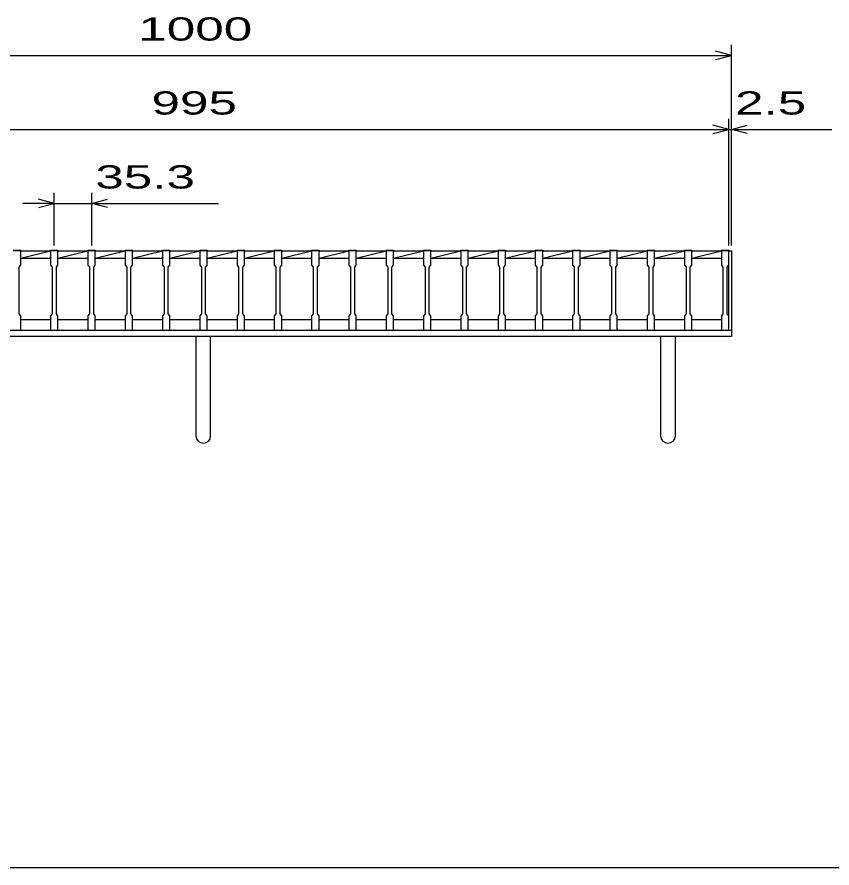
# Model space of a CAD drawing. Units: millimetres, scale not verified. Extents: x -1820 to 1731, y -1282 to 1054.
# Drawn here: x -1098 to -326, y -1146 to -341 of the extents above; entities that cross this region are included whole.
import ezdxf
from ezdxf.enums import TextEntityAlignment as Align

# ---------------------------------------------------------------- set-up
doc = ezdxf.new("R2010")
doc.units = ezdxf.units.MM
doc.header["$LTSCALE"] = 10
for name, color, linetype, lineweight in [('0_2', 150, 'Continuous', 25), ('16', 3, 'Continuous', 25), ('19', 6, 'Continuous', 25), ('22', 4, 'Continuous', 25)]:
    doc.layers.add(name, color=color, linetype=linetype, lineweight=lineweight)
doc.styles.add('ベクトル', font='')
doc.styles.get('ベクトル').set_extended_font_data('ベクトル')

msp = doc.modelspace()

# ---------------------------------------------------------------- linework, layer by layer
at = {"layer": '0_2'}
msp.add_line((1731, -1146.5), (-1729, -1146.5), dxfattribs=at)
at = {"layer": '16'}
for p, q in [((-1101.3, -561.8), (-1094.3, -561.8)), ((-1094.3, -562.5), (-1101.3, -562.5)), ((-1094.3, -561.8), (-1094.3, -562.5)), ((-1094.3, -576), (-1094.3, -562.5)), ((-1094.3, -562.5), (-1066, -562.5)), ((-1094.3, -569.5), (-1066, -562.5)), ((-1066, -562.5), (-1066, -561.8)), ((-1066, -561.8), (-1059, -561.8)), ((-1066, -562.5), (-1066, -576)), ((-1059, -562.5), (-1066, -562.5)), ((-1059, -561.8), (-1059, -562.5)), ((-1059, -576), (-1059, -562.5)), ((-1059, -562.5), (-1030.7, -562.5)), ((-1059, -569.5), (-1030.7, -562.5)), ((-1030.7, -562.5), (-1030.7, -561.8)), ((-1030.7, -561.8), (-1023.7, -561.8)), ((-1030.7, -562.5), (-1030.7, -576)), ((-1023.7, -562.5), (-1030.7, -562.5)), ((-1023.7, -561.8), (-1023.7, -562.5)), ((-1023.7, -576), (-1023.7, -562.5)), ((-1023.7, -562.5), (-995.4, -562.5)), ((-1023.7, -569.5), (-995.4, -562.5)), ((-995.4, -562.5), (-995.4, -561.8)), ((-995.4, -561.8), (-988.4, -561.8)), ((-995.4, -562.5), (-995.4, -576)), ((-988.4, -562.5), (-995.4, -562.5)), ((-988.4, -561.8), (-988.4, -562.5)), ((-988.4, -576), (-988.4, -562.5)), ((-988.4, -562.5), (-960.1, -562.5)), ((-988.4, -569.5), (-960.1, -562.5)), ((-960.1, -562.5), (-960.1, -561.8)), ((-960.1, -561.8), (-953.1, -561.8)), ((-960.1, -562.5), (-960.1, -576)), ((-953.1, -562.5), (-960.1, -562.5)), ((-953.1, -561.8), (-953.1, -562.5)), ((-953.1, -576), (-953.1, -562.5)), ((-953.1, -562.5), (-924.8, -562.5)), ((-953.1, -569.5), (-924.8, -562.5)), ((-924.8, -562.5), (-924.8, -561.8)), ((-924.8, -561.8), (-917.8, -561.8)), ((-924.8, -562.5), (-924.8, -576)), ((-917.8, -562.5), (-924.8, -562.5)), ((-917.8, -561.8), (-917.8, -562.5)), ((-917.8, -576), (-917.8, -562.5)), ((-917.8, -562.5), (-889.5, -562.5)), ((-917.8, -569.5), (-889.5, -562.5)), ((-889.5, -562.5), (-889.5, -561.8)), ((-889.5, -561.8), (-882.5, -561.8)), ((-889.5, -562.5), (-889.5, -576)), ((-882.5, -562.5), (-889.5, -562.5)), ((-882.5, -561.8), (-882.5, -562.5)), ((-882.5, -576), (-882.5, -562.5)), ((-882.5, -562.5), (-854.2, -562.5)), ((-882.5, -569.5), (-854.2, -562.5)), ((-854.2, -562.5), (-854.2, -561.8)), ((-854.2, -561.8), (-847.2, -561.8)), ((-854.2, -562.5), (-854.2, -576)), ((-847.2, -562.5), (-854.2, -562.5)), ((-847.2, -561.8), (-847.2, -562.5)), ((-847.2, -576), (-847.2, -562.5)), ((-847.2, -562.5), (-818.9, -562.5)), ((-847.2, -569.5), (-818.9, -562.5)), ((-818.9, -562.5), (-818.9, -561.8)), ((-818.9, -561.8), (-811.9, -561.8)), ((-818.9, -562.5), (-818.9, -576)), ((-811.9, -562.5), (-818.9, -562.5)), ((-811.9, -561.8), (-811.9, -562.5)), ((-811.9, -576), (-811.9, -562.5)), ((-811.9, -562.5), (-783.6, -562.5)), ((-811.9, -569.5), (-783.6, -562.5)), ((-783.6, -562.5), (-783.6, -561.8)), ((-783.6, -561.8), (-776.6, -561.8)), ((-783.6, -562.5), (-783.6, -576)), ((-776.6, -562.5), (-783.6, -562.5)), ((-776.6, -561.8), (-776.6, -562.5)), ((-776.6, -576), (-776.6, -562.5)), ((-776.6, -562.5), (-748.3, -562.5)), ((-776.6, -569.5), (-748.3, -562.5)), ((-748.3, -562.5), (-748.3, -561.8)), ((-748.3, -561.8), (-741.3, -561.8)), ((-748.3, -562.5), (-748.3, -576)), ((-741.3, -562.5), (-748.3, -562.5)), ((-741.3, -561.8), (-741.3, -562.5)), ((-741.3, -576), (-741.3, -562.5)), ((-741.3, -562.5), (-713, -562.5)), ((-741.3, -569.5), (-713, -562.5)), ((-713, -562.5), (-713, -561.8)), ((-713, -561.8), (-706, -561.8)), ((-713, -562.5), (-713, -576)), ((-706, -562.5), (-713, -562.5)), ((-706, -561.8), (-706, -562.5)), ((-706, -576), (-706, -562.5)), ((-706, -562.5), (-677.7, -562.5)), ((-706, -569.5), (-677.7, -562.5)), ((-677.7, -562.5), (-677.7, -561.8)), ((-677.7, -561.8), (-670.7, -561.8)), ((-677.7, -562.5), (-677.7, -576)), ((-670.7, -562.5), (-677.7, -562.5)), ((-670.7, -561.8), (-670.7, -562.5)), ((-670.7, -576), (-670.7, -562.5)), ((-670.7, -562.5), (-642.4, -562.5)), ((-670.7, -569.5), (-642.4, -562.5)), ((-642.4, -562.5), (-642.4, -561.8)), ((-642.4, -561.8), (-635.4, -561.8)), ((-642.4, -562.5), (-642.4, -576)), ((-635.4, -562.5), (-642.4, -562.5)), ((-635.4, -561.8), (-635.4, -562.5)), ((-635.4, -576), (-635.4, -562.5)), ((-635.4, -562.5), (-607.1, -562.5)), ((-635.4, -569.5), (-607.1, -562.5)), ((-607.1, -562.5), (-607.1, -561.8)), ((-607.1, -561.8), (-600.1, -561.8)), ((-607.1, -562.5), (-607.1, -576)), ((-600.1, -562.5), (-607.1, -562.5)), ((-600.1, -561.8), (-600.1, -562.5)), ((-600.1, -576), (-600.1, -562.5)), ((-600.1, -562.5), (-571.8, -562.5)), ((-600.1, -569.5), (-571.8, -562.5)), ((-571.8, -562.5), (-571.8, -561.8)), ((-571.8, -561.8), (-564.8, -561.8)), ((-571.8, -562.5), (-571.8, -576)), ((-564.8, -562.5), (-571.8, -562.5)), ((-564.8, -561.8), (-564.8, -562.5)), ((-564.8, -576), (-564.8, -562.5)), ((-564.8, -562.5), (-536.5, -562.5)), ((-564.8, -569.5), (-536.5, -562.5)), ((-536.5, -562.5), (-536.5, -561.8)), ((-536.5, -561.8), (-529.5, -561.8)), ((-536.5, -562.5), (-536.5, -576)), ((-529.5, -562.5), (-536.5, -562.5)), ((-529.5, -561.8), (-529.5, -562.5)), ((-529.5, -576), (-529.5, -562.5)), ((-529.5, -562.5), (-501.2, -562.5)), ((-529.5, -569.5), (-501.2, -562.5)), ((-501.2, -562.5), (-501.2, -561.8)), ((-501.2, -561.8), (-494.2, -561.8)), ((-501.2, -562.5), (-501.2, -576)), ((-494.2, -562.5), (-501.2, -562.5)), ((-494.2, -561.8), (-494.2, -562.5)), ((-494.2, -576), (-494.2, -562.5)), ((-494.2, -562.5), (-465.9, -562.5)), ((-494.2, -569.5), (-465.9, -562.5)), ((-465.9, -562.5), (-465.9, -561.8)), ((-465.9, -561.8), (-458.9, -561.8)), ((-465.9, -562.5), (-465.9, -576)), ((-458.9, -562.5), (-465.9, -562.5)), ((-458.9, -561.8), (-458.9, -562.5)), ((-458.9, -576), (-458.9, -562.5)), ((-458.9, -562.5), (-431, -562.5)), ((-458.9, -569.5), (-431, -562.6)), ((-431, -562.5), (-431, -561.8)), ((-431, -561.8), (-424, -561.8)), ((-431, -562.5), (-431, -576)), ((-424, -562.5), (-431, -562.5)), ((-424, -561.8), (-424, -562.5)), ((-424, -576), (-424, -562.5)), ((-424, -627.5), (-424, -562.5)), ((-1094.3, -569.5), (-1066, -569.5)), ((-1059, -569.5), (-1030.7, -569.5)), ((-1023.7, -569.5), (-995.4, -569.5)), ((-988.4, -569.5), (-960.1, -569.5)), ((-953.1, -569.5), (-924.8, -569.5)), ((-917.8, -569.5), (-889.5, -569.5)), ((-882.5, -569.5), (-854.2, -569.5)), ((-847.2, -569.5), (-818.9, -569.5)), ((-811.9, -569.5), (-783.6, -569.5)), ((-776.6, -569.5), (-748.3, -569.5)), ((-741.3, -569.5), (-713, -569.5)), ((-706, -569.5), (-677.7, -569.5)), ((-670.7, -569.5), (-642.4, -569.5)), ((-635.4, -569.5), (-607.1, -569.5)), ((-600.1, -569.5), (-571.8, -569.5)), ((-564.8, -569.5), (-536.5, -569.5)), ((-529.5, -569.5), (-501.2, -569.5)), ((-494.2, -569.5), (-465.9, -569.5)), ((-458.9, -569.5), (-431, -569.5)), ((-1095.8, -578), (-1094.3, -576)), ((-1095.8, -622), (-1095.8, -578)), ((-1066, -576), (-1064.5, -578)), ((-1064.5, -578), (-1064.5, -622)), ((-1060.5, -578), (-1059, -576)), ((-1060.5, -622), (-1060.5, -578)), ((-1030.7, -576), (-1029.2, -578)), ((-1029.2, -578), (-1029.2, -622)), ((-1025.2, -578), (-1023.7, -576)), ((-1025.2, -622), (-1025.2, -578)), ((-995.4, -576), (-993.9, -578)), ((-993.9, -578), (-993.9, -622)), ((-989.9, -578), (-988.4, -576)), ((-989.9, -622), (-989.9, -578)), ((-960.1, -576), (-958.6, -578)), ((-958.6, -578), (-958.6, -622)), ((-954.6, -578), (-953.1, -576)), ((-954.6, -622), (-954.6, -578)), ((-924.8, -576), (-923.3, -578)), ((-923.3, -578), (-923.3, -622)), ((-919.3, -578), (-917.8, -576)), ((-919.3, -622), (-919.3, -578)), ((-889.5, -576), (-888, -578)), ((-888, -578), (-888, -622)), ((-884, -578), (-882.5, -576)), ((-884, -622), (-884, -578)), ((-854.2, -576), (-852.7, -578)), ((-852.7, -578), (-852.7, -622)), ((-848.7, -578), (-847.2, -576)), ((-848.7, -622), (-848.7, -578)), ((-818.9, -576), (-817.4, -578)), ((-817.4, -578), (-817.4, -622)), ((-813.4, -578), (-811.9, -576)), ((-813.4, -622), (-813.4, -578)), ((-783.6, -576), (-782.1, -578)), ((-782.1, -578), (-782.1, -622)), ((-778.1, -578), (-776.6, -576)), ((-778.1, -622), (-778.1, -578)), ((-748.3, -576), (-746.8, -578)), ((-746.8, -578), (-746.8, -622)), ((-742.8, -578), (-741.3, -576)), ((-742.8, -622), (-742.8, -578)), ((-713, -576), (-711.5, -578)), ((-711.5, -578), (-711.5, -622)), ((-707.5, -578), (-706, -576)), ((-707.5, -622), (-707.5, -578)), ((-677.7, -576), (-676.2, -578)), ((-676.2, -578), (-676.2, -622)), ((-672.2, -578), (-670.7, -576)), ((-672.2, -622), (-672.2, -578)), ((-642.4, -576), (-640.9, -578)), ((-640.9, -578), (-640.9, -622)), ((-636.9, -578), (-635.4, -576)), ((-636.9, -622), (-636.9, -578)), ((-607.1, -576), (-605.6, -578)), ((-605.6, -578), (-605.6, -622)), ((-601.6, -578), (-600.1, -576)), ((-601.6, -622), (-601.6, -578)), ((-571.8, -576), (-570.3, -578)), ((-570.3, -578), (-570.3, -622)), ((-566.3, -578), (-564.8, -576)), ((-566.3, -622), (-566.3, -578)), ((-536.5, -576), (-535, -578)), ((-535, -578), (-535, -622)), ((-531, -578), (-529.5, -576)), ((-531, -622), (-531, -578)), ((-501.2, -576), (-499.7, -578)), ((-499.7, -578), (-499.7, -622)), ((-495.7, -578), (-494.2, -576)), ((-495.7, -622), (-495.7, -578)), ((-465.9, -576), (-464.4, -578)), ((-464.4, -578), (-464.4, -622)), ((-460.4, -578), (-458.9, -576)), ((-460.4, -622), (-460.4, -578)), ((-431, -576), (-429.5, -578)), ((-429.5, -578), (-429.5, -622)), ((-425.5, -578), (-424, -576)), ((-425.5, -622), (-425.5, -578)), ((-1094.3, -624), (-1095.8, -622)), ((-1094.3, -637.5), (-1094.3, -624)), ((-1094.3, -627.5), (-1066, -627.5)), ((-1064.5, -622), (-1066, -624)), ((-1066, -624), (-1066, -637.5)), ((-1059, -624), (-1060.5, -622)), ((-1059, -637.5), (-1059, -624)), ((-1059, -627.5), (-1030.7, -627.5)), ((-1029.2, -622), (-1030.7, -624)), ((-1030.7, -624), (-1030.7, -637.5)), ((-1023.7, -624), (-1025.2, -622)), ((-1023.7, -637.5), (-1023.7, -624)), ((-1023.7, -627.5), (-995.4, -627.5)), ((-993.9, -622), (-995.4, -624)), ((-995.4, -624), (-995.4, -637.5)), ((-988.4, -624), (-989.9, -622)), ((-988.4, -637.5), (-988.4, -624)), ((-988.4, -627.5), (-960.1, -627.5)), ((-958.6, -622), (-960.1, -624)), ((-960.1, -624), (-960.1, -637.5)), ((-953.1, -624), (-954.6, -622)), ((-953.1, -637.5), (-953.1, -624)), ((-953.1, -627.5), (-924.8, -627.5)), ((-923.3, -622), (-924.8, -624)), ((-924.8, -624), (-924.8, -637.5)), ((-917.8, -624), (-919.3, -622)), ((-917.8, -637.5), (-917.8, -624)), ((-917.8, -627.5), (-889.5, -627.5)), ((-888, -622), (-889.5, -624)), ((-889.5, -624), (-889.5, -637.5)), ((-882.5, -624), (-884, -622)), ((-882.5, -637.5), (-882.5, -624)), ((-882.5, -627.5), (-854.2, -627.5)), ((-852.7, -622), (-854.2, -624)), ((-854.2, -624), (-854.2, -637.5)), ((-847.2, -624), (-848.7, -622)), ((-847.2, -637.5), (-847.2, -624)), ((-847.2, -627.5), (-818.9, -627.5)), ((-817.4, -622), (-818.9, -624)), ((-818.9, -624), (-818.9, -637.5)), ((-811.9, -624), (-813.4, -622)), ((-811.9, -637.5), (-811.9, -624)), ((-811.9, -627.5), (-783.6, -627.5)), ((-782.1, -622), (-783.6, -624)), ((-783.6, -624), (-783.6, -637.5)), ((-776.6, -624), (-778.1, -622)), ((-776.6, -637.5), (-776.6, -624)), ((-776.6, -627.5), (-748.3, -627.5)), ((-746.8, -622), (-748.3, -624)), ((-748.3, -624), (-748.3, -637.5)), ((-741.3, -624), (-742.8, -622)), ((-741.3, -637.5), (-741.3, -624)), ((-741.3, -627.5), (-713, -627.5)), ((-711.5, -622), (-713, -624)), ((-713, -624), (-713, -637.5)), ((-706, -624), (-707.5, -622)), ((-706, -637.5), (-706, -624)), ((-706, -627.5), (-677.7, -627.5)), ((-676.2, -622), (-677.7, -624)), ((-677.7, -624), (-677.7, -637.5)), ((-670.7, -624), (-672.2, -622)), ((-670.7, -637.5), (-670.7, -624)), ((-670.7, -627.5), (-642.4, -627.5)), ((-640.9, -622), (-642.4, -624)), ((-642.4, -624), (-642.4, -637.5)), ((-635.4, -624), (-636.9, -622)), ((-635.4, -637.5), (-635.4, -624)), ((-635.4, -627.5), (-607.1, -627.5)), ((-605.6, -622), (-607.1, -624)), ((-607.1, -624), (-607.1, -637.5)), ((-600.1, -624), (-601.6, -622)), ((-600.1, -637.5), (-600.1, -624)), ((-600.1, -627.5), (-571.8, -627.5)), ((-570.3, -622), (-571.8, -624)), ((-571.8, -624), (-571.8, -637.5)), ((-564.8, -624), (-566.3, -622)), ((-564.8, -637.5), (-564.8, -624)), ((-564.8, -627.5), (-536.5, -627.5)), ((-535, -622), (-536.5, -624)), ((-536.5, -624), (-536.5, -637.5)), ((-529.5, -624), (-531, -622)), ((-529.5, -637.5), (-529.5, -624)), ((-529.5, -627.5), (-501.2, -627.5)), ((-499.7, -622), (-501.2, -624)), ((-501.2, -624), (-501.2, -637.5)), ((-494.2, -624), (-495.7, -622)), ((-494.2, -637.5), (-494.2, -624)), ((-494.2, -627.5), (-465.9, -627.5)), ((-464.4, -622), (-465.9, -624)), ((-465.9, -624), (-465.9, -637.5)), ((-458.9, -624), (-460.4, -622)), ((-458.9, -637.5), (-458.9, -624)), ((-458.9, -627.5), (-431, -627.5)), ((-429.5, -622), (-431, -624)), ((-431, -624), (-431, -637.5)), ((-424, -624), (-425.5, -622)), ((-424, -637.5), (-424, -624)), ((-1101.3, -637.5), (-1094.3, -637.5)), ((-1066, -637.5), (-1059, -637.5)), ((-1030.7, -637.5), (-1023.7, -637.5)), ((-995.4, -637.5), (-988.4, -637.5)), ((-960.1, -637.5), (-953.1, -637.5)), ((-924.8, -637.5), (-917.8, -637.5)), ((-889.5, -637.5), (-882.5, -637.5)), ((-854.2, -637.5), (-847.2, -637.5)), ((-818.9, -637.5), (-811.9, -637.5)), ((-783.6, -637.5), (-776.6, -637.5)), ((-748.3, -637.5), (-741.3, -637.5)), ((-713, -637.5), (-706, -637.5)), ((-677.7, -637.5), (-670.7, -637.5)), ((-642.4, -637.5), (-635.4, -637.5)), ((-607.1, -637.5), (-600.1, -637.5)), ((-571.8, -637.5), (-564.8, -637.5)), ((-536.5, -637.5), (-529.5, -637.5)), ((-501.2, -637.5), (-494.2, -637.5)), ((-465.9, -637.5), (-458.9, -637.5)), ((-431, -637.5), (-424, -637.5))]:
    msp.add_line(p, q, dxfattribs=at)
at = {"layer": '19'}
for p, q in [((-424, -562.5), (-421.5, -562.5)), ((-421.5, -562.5), (-421.5, -637.5)), ((-1421.5, -637.5), (-421.5, -637.5)), ((-421.5, -643.5), (-1421.5, -643.5)), ((-928.5, -643.5), (-928.5, -737.5)), ((-914.5, -737.5), (-914.5, -643.5)), ((-488.5, -643.5), (-488.5, -737.5)), ((-474.5, -737.5), (-474.5, -643.5)), ((-421.5, -637.5), (-421.5, -643.5))]:
    msp.add_line(p, q, dxfattribs=at)
for centre in [(-921.5, -737.5), (-481.5, -737.5)]:
    msp.add_arc(centre, 7, 180, 0, dxfattribs=at)
at = {"layer": '22'}
for p, q in [((-421.5, -557.5), (-421.5, -367.5)), ((-1421.5, -377.5), (-421.5, -377.5)), ((-421.5, -377.5), (-436.5, -373.5)), ((-436.5, -381.5), (-421.5, -377.5)), ((-424, -557.5), (-424, -437.5)), ((-421.5, -557.5), (-421.5, -437.5)), ((-1419, -447.5), (-424, -447.5)), ((-424, -447.5), (-439, -443.5)), ((-439, -451.5), (-424, -447.5)), ((-424, -447.5), (-421.5, -447.5)), ((-421.5, -447.5), (-406.5, -443.5)), ((-406.5, -451.5), (-421.5, -447.5)), ((-421.5, -447.5), (-326.5, -447.5)), ((-1062.5, -517.5), (-1077.5, -513.5)), ((-1062.5, -557.5), (-1062.5, -507.5)), ((-1027.2, -507.5), (-1027.2, -557.5)), ((-1027.2, -517.5), (-1012.2, -513.5)), ((-1062.5, -517.5), (-1092.5, -517.5)), ((-1077.5, -521.5), (-1062.5, -517.5)), ((-1062.5, -517.5), (-1027.2, -517.5)), ((-1012.2, -521.5), (-1027.2, -517.5)), ((-1027.2, -517.5), (-907.2, -517.5))]:
    msp.add_line(p, q, dxfattribs=at)

# ---------------------------------------------------------------- texts
at = {"layer": '22', "color": 2, "style": 'ベクトル', "width": 1.65}
for s, p in [(' 1000 ', (-996.5, -352.5)), (' 995 ', (-984, -422.5)), (' 2.5 ', (-431.5, -422.5)), (' 35.3 ', (-1037.2, -492.5))]:
    msp.add_text(s, height=21.99, dxfattribs=at).set_placement(p, align=Align.MIDDLE_LEFT)

doc.saveas('drawing.dxf')
